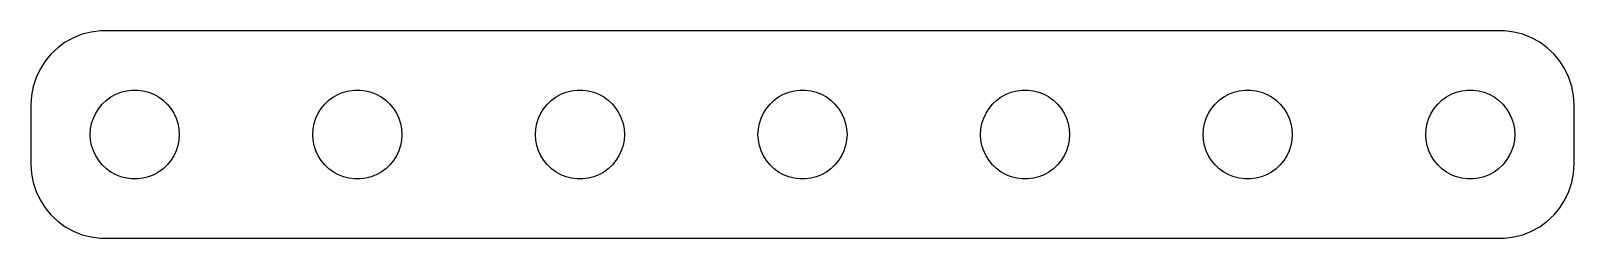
# Model space of a CAD drawing. Header units: metres. Extents: x -52 to 52, y -7 to 7.
import ezdxf

# ---------------------------------------------------------------- set-up
doc = ezdxf.new("R2010")
doc.units = ezdxf.units.M

msp = doc.modelspace()

# ---------------------------------------------------------------- linework, layer by layer
for p, q in [((-49.1289, 6.52412), (-49.6791, 6.22163)), ((-48.5451, 6.75528), (-49.1289, 6.52412)), ((-47.9369, 6.91142), (-48.5451, 6.75528)), ((-47.3139, 6.99013), (-47.9369, 6.91142)), ((47.3139, 6.99013), (-47.3139, 6.99013)), ((47.9369, 6.91142), (47.3139, 6.99013)), ((48.5451, 6.75528), (47.9369, 6.91142)), ((49.1289, 6.52412), (48.5451, 6.75528)), ((49.6791, 6.22163), (49.1289, 6.52412)), ((-50.6448, 5.42273), (-51.0451, 4.93892)), ((-50.1871, 5.85255), (-50.6448, 5.42273)), ((-49.6791, 6.22163), (-50.1871, 5.85255)), ((50.1871, 5.85255), (49.6791, 6.22163)), ((50.6448, 5.42273), (50.1871, 5.85255)), ((51.0451, 4.93892), (50.6448, 5.42273)), ((-51.3815, 4.40877), (-51.6489, 3.84062)), ((-51.0451, 4.93892), (-51.3815, 4.40877)), ((51.3815, 4.40877), (51.0451, 4.93892)), ((51.6489, 3.84062), (51.3815, 4.40877)), ((-51.8429, 3.24344), (-51.9606, 2.62666)), ((-51.6489, 3.84062), (-51.8429, 3.24344)), ((51.8429, 3.24344), (51.6489, 3.84062)), ((51.9606, 2.62666), (51.8429, 3.24344)), ((-51.9606, 2.62666), (-52, 2)), ((-47.1869, 2.05363), (-46.9123, 2.31154)), ((-46.9123, 2.31154), (-46.6075, 2.53297)), ((-46.6075, 2.53297), (-46.2773, 2.71448)), ((-46.2773, 2.71448), (-45.927, 2.85316)), ((-45.927, 2.85316), (-45.5621, 2.94685)), ((-45.5621, 2.94685), (-45.1884, 2.99408)), ((-45.1884, 2.99408), (-44.8116, 2.99408)), ((-44.8116, 2.99408), (-44.4379, 2.94685)), ((-44.4379, 2.94685), (-44.0729, 2.85316)), ((-44.0729, 2.85316), (-43.7227, 2.71448)), ((-43.7227, 2.71448), (-43.3925, 2.53297)), ((-43.3925, 2.53297), (-43.0877, 2.31154)), ((-43.0877, 2.31154), (-42.8131, 2.05363)), ((-32.1869, 2.05363), (-31.9123, 2.31154)), ((-31.9123, 2.31154), (-31.6075, 2.53297)), ((-31.6075, 2.53297), (-31.2773, 2.71448)), ((-31.2773, 2.71448), (-30.927, 2.85316)), ((-30.927, 2.85316), (-30.5621, 2.94685)), ((-30.5621, 2.94685), (-30.1884, 2.99408)), ((-30.1884, 2.99408), (-29.8116, 2.99408)), ((-29.8116, 2.99408), (-29.4379, 2.94685)), ((-29.4379, 2.94685), (-29.0729, 2.85316)), ((-29.0729, 2.85316), (-28.7227, 2.71448)), ((-28.7227, 2.71448), (-28.3925, 2.53297)), ((-28.3925, 2.53297), (-28.0877, 2.31154)), ((-28.0877, 2.31154), (-27.8131, 2.05363)), ((-17.1869, 2.05363), (-16.9123, 2.31154)), ((-16.9123, 2.31154), (-16.6075, 2.53297)), ((-16.6075, 2.53297), (-16.2773, 2.71448)), ((-16.2773, 2.71448), (-15.927, 2.85316)), ((-15.927, 2.85316), (-15.5621, 2.94685)), ((-15.5621, 2.94685), (-15.1884, 2.99408)), ((-15.1884, 2.99408), (-14.8116, 2.99408)), ((-14.8116, 2.99408), (-14.4379, 2.94685)), ((-14.4379, 2.94685), (-14.0729, 2.85316)), ((-14.0729, 2.85316), (-13.7227, 2.71448)), ((-13.7227, 2.71448), (-13.3925, 2.53297)), ((-13.3925, 2.53297), (-13.0877, 2.31154)), ((-13.0877, 2.31154), (-12.8131, 2.05363)), ((-2.1869, 2.05363), (-1.91226, 2.31154)), ((-1.91226, 2.31154), (-1.60747, 2.53297)), ((-1.60747, 2.53297), (-1.27733, 2.71448)), ((-1.27733, 2.71448), (-0.927048, 2.85316)), ((-0.927048, 2.85316), (-0.562134, 2.94685)), ((-0.562134, 2.94685), (-0.18837, 2.99408)), ((-0.18837, 2.99408), (0.18837, 2.99408)), ((0.18837, 2.99408), (0.562134, 2.94685)), ((0.562134, 2.94685), (0.927048, 2.85316)), ((0.927048, 2.85316), (1.27733, 2.71448)), ((1.27733, 2.71448), (1.60747, 2.53297)), ((1.60747, 2.53297), (1.91226, 2.31154)), ((1.91226, 2.31154), (2.1869, 2.05363)), ((12.8131, 2.05363), (13.0877, 2.31154)), ((13.0877, 2.31154), (13.3925, 2.53297)), ((13.3925, 2.53297), (13.7227, 2.71448)), ((13.7227, 2.71448), (14.0729, 2.85316)), ((14.0729, 2.85316), (14.4379, 2.94685)), ((14.4379, 2.94685), (14.8116, 2.99408)), ((14.8116, 2.99408), (15.1884, 2.99408)), ((15.1884, 2.99408), (15.5621, 2.94685)), ((15.5621, 2.94685), (15.927, 2.85316)), ((15.927, 2.85316), (16.2773, 2.71448)), ((16.2773, 2.71448), (16.6075, 2.53297)), ((16.6075, 2.53297), (16.9123, 2.31154)), ((16.9123, 2.31154), (17.1869, 2.05363)), ((27.8131, 2.05363), (28.0877, 2.31154)), ((28.0877, 2.31154), (28.3925, 2.53297)), ((28.3925, 2.53297), (28.7227, 2.71448)), ((28.7227, 2.71448), (29.0729, 2.85316)), ((29.0729, 2.85316), (29.4379, 2.94685)), ((29.4379, 2.94685), (29.8116, 2.99408)), ((29.8116, 2.99408), (30.1884, 2.99408)), ((30.1884, 2.99408), (30.5621, 2.94685)), ((30.5621, 2.94685), (30.927, 2.85316)), ((30.927, 2.85316), (31.2773, 2.71448)), ((31.2773, 2.71448), (31.6075, 2.53297)), ((31.6075, 2.53297), (31.9123, 2.31154)), ((31.9123, 2.31154), (32.1869, 2.05363)), ((42.8131, 2.05363), (43.0877, 2.31154)), ((43.0877, 2.31154), (43.3925, 2.53297)), ((43.3925, 2.53297), (43.7227, 2.71448)), ((43.7227, 2.71448), (44.0729, 2.85316)), ((44.0729, 2.85316), (44.4379, 2.94685)), ((44.4379, 2.94685), (44.8116, 2.99408)), ((44.8116, 2.99408), (45.1884, 2.99408)), ((45.1884, 2.99408), (45.5621, 2.94685)), ((45.5621, 2.94685), (45.927, 2.85316)), ((45.927, 2.85316), (46.2773, 2.71448)), ((46.2773, 2.71448), (46.6075, 2.53297)), ((46.6075, 2.53297), (46.9123, 2.31154)), ((46.9123, 2.31154), (47.1869, 2.05363)), ((52, 2), (51.9606, 2.62666)), ((-52, 2), (-52, -2)), ((-47.9057, 0.746063), (-47.7893, 1.10437)), ((-47.7893, 1.10437), (-47.6289, 1.44525)), ((-47.6289, 1.44525), (-47.427, 1.76335)), ((-47.427, 1.76335), (-47.1869, 2.05363)), ((-42.8131, 2.05363), (-42.5729, 1.76335)), ((-42.5729, 1.76335), (-42.3711, 1.44525)), ((-42.3711, 1.44525), (-42.2107, 1.10437)), ((-42.2107, 1.10437), (-42.0942, 0.746063)), ((-32.9057, 0.746063), (-32.7893, 1.10437)), ((-32.7893, 1.10437), (-32.6289, 1.44525)), ((-32.6289, 1.44525), (-32.427, 1.76335)), ((-32.427, 1.76335), (-32.1869, 2.05363)), ((-27.8131, 2.05363), (-27.5729, 1.76335)), ((-27.5729, 1.76335), (-27.3711, 1.44525)), ((-27.3711, 1.44525), (-27.2107, 1.10437)), ((-27.2107, 1.10437), (-27.0942, 0.746063)), ((-17.9057, 0.746063), (-17.7893, 1.10437)), ((-17.7893, 1.10437), (-17.6289, 1.44525)), ((-17.6289, 1.44525), (-17.427, 1.76335)), ((-17.427, 1.76335), (-17.1869, 2.05363)), ((-12.8131, 2.05363), (-12.5729, 1.76335)), ((-12.5729, 1.76335), (-12.3711, 1.44525)), ((-12.3711, 1.44525), (-12.2107, 1.10437)), ((-12.2107, 1.10437), (-12.0942, 0.746063)), ((-2.90575, 0.746063), (-2.78932, 1.10437)), ((-2.78932, 1.10437), (-2.62891, 1.44525)), ((-2.62891, 1.44525), (-2.42705, 1.76335)), ((-2.42705, 1.76335), (-2.1869, 2.05363)), ((2.1869, 2.05363), (2.42705, 1.76335)), ((2.42705, 1.76335), (2.62891, 1.44525)), ((2.62891, 1.44525), (2.78932, 1.10437)), ((2.78932, 1.10437), (2.90575, 0.746063)), ((12.0942, 0.746063), (12.2107, 1.10437)), ((12.2107, 1.10437), (12.3711, 1.44525)), ((12.3711, 1.44525), (12.5729, 1.76335)), ((12.5729, 1.76335), (12.8131, 2.05363)), ((17.1869, 2.05363), (17.427, 1.76335)), ((17.427, 1.76335), (17.6289, 1.44525)), ((17.6289, 1.44525), (17.7893, 1.10437)), ((17.7893, 1.10437), (17.9057, 0.746063)), ((27.0942, 0.746063), (27.2107, 1.10437)), ((27.2107, 1.10437), (27.3711, 1.44525)), ((27.3711, 1.44525), (27.5729, 1.76335)), ((27.5729, 1.76335), (27.8131, 2.05363)), ((32.1869, 2.05363), (32.427, 1.76335)), ((32.427, 1.76335), (32.6289, 1.44525)), ((32.6289, 1.44525), (32.7893, 1.10437)), ((32.7893, 1.10437), (32.9057, 0.746063)), ((42.0942, 0.746063), (42.2107, 1.10437)), ((42.2107, 1.10437), (42.3711, 1.44525)), ((42.3711, 1.44525), (42.5729, 1.76335)), ((42.5729, 1.76335), (42.8131, 2.05363)), ((47.1869, 2.05363), (47.427, 1.76335)), ((47.427, 1.76335), (47.6289, 1.44525)), ((47.6289, 1.44525), (47.7893, 1.10437)), ((47.7893, 1.10437), (47.9057, 0.746063)), ((52, -2), (52, 2)), ((-48, 0), (-47.9763, 0.375992)), ((-47.9763, -0.375992), (-48, 0)), ((-47.9763, 0.375992), (-47.9057, 0.746063)), ((-42.0942, 0.746063), (-42.0237, 0.375992)), ((-42.0237, 0.375992), (-42, 0)), ((-42, 0), (-42.0237, -0.375992)), ((-33, 0), (-32.9763, 0.375992)), ((-32.9763, -0.375992), (-33, 0)), ((-32.9763, 0.375992), (-32.9057, 0.746063)), ((-27.0942, 0.746063), (-27.0237, 0.375992)), ((-27.0237, 0.375992), (-27, 0)), ((-27, 0), (-27.0237, -0.375992)), ((-18, 0), (-17.9763, 0.375992)), ((-17.9763, -0.375992), (-18, 0)), ((-17.9763, 0.375992), (-17.9057, 0.746063)), ((-12.0942, 0.746063), (-12.0237, 0.375992)), ((-12.0237, 0.375992), (-12, 0)), ((-12, 0), (-12.0237, -0.375992)), ((-3, 0), (-2.97633, 0.375992)), ((-2.97633, -0.375992), (-3, 0)), ((-2.97633, 0.375992), (-2.90575, 0.746063)), ((2.90575, 0.746063), (2.97633, 0.375992)), ((2.97633, 0.375992), (3, 0)), ((3, 0), (2.97633, -0.375992)), ((12, 0), (12.0237, 0.375992)), ((12.0237, -0.375992), (12, 0)), ((12.0237, 0.375992), (12.0942, 0.746063)), ((17.9057, 0.746063), (17.9763, 0.375992)), ((17.9763, 0.375992), (18, 0)), ((18, 0), (17.9763, -0.375992)), ((27, 0), (27.0237, 0.375992)), ((27.0237, -0.375992), (27, 0)), ((27.0237, 0.375992), (27.0942, 0.746063)), ((32.9057, 0.746063), (32.9763, 0.375992)), ((32.9763, 0.375992), (33, 0)), ((33, 0), (32.9763, -0.375992)), ((42, 0), (42.0237, 0.375992)), ((42.0237, -0.375992), (42, 0)), ((42.0237, 0.375992), (42.0942, 0.746063)), ((47.9057, 0.746063), (47.9763, 0.375992)), ((47.9763, 0.375992), (48, 0)), ((48, 0), (47.9763, -0.375992)), ((-47.9057, -0.746063), (-47.9763, -0.375992)), ((-47.7893, -1.10437), (-47.9057, -0.746063)), ((-42.0942, -0.746063), (-42.2107, -1.10437)), ((-42.0237, -0.375992), (-42.0942, -0.746063)), ((-32.9057, -0.746063), (-32.9763, -0.375992)), ((-32.7893, -1.10437), (-32.9057, -0.746063)), ((-27.0942, -0.746063), (-27.2107, -1.10437)), ((-27.0237, -0.375992), (-27.0942, -0.746063)), ((-17.9057, -0.746063), (-17.9763, -0.375992)), ((-17.7893, -1.10437), (-17.9057, -0.746063)), ((-12.0942, -0.746063), (-12.2107, -1.10437)), ((-12.0237, -0.375992), (-12.0942, -0.746063)), ((-2.90575, -0.746063), (-2.97633, -0.375992)), ((-2.78932, -1.10437), (-2.90575, -0.746063)), ((2.90575, -0.746063), (2.78932, -1.10437)), ((2.97633, -0.375992), (2.90575, -0.746063)), ((12.0942, -0.746063), (12.0237, -0.375992)), ((12.2107, -1.10437), (12.0942, -0.746063)), ((17.9057, -0.746063), (17.7893, -1.10437)), ((17.9763, -0.375992), (17.9057, -0.746063)), ((27.0942, -0.746063), (27.0237, -0.375992)), ((27.2107, -1.10437), (27.0942, -0.746063)), ((32.9057, -0.746063), (32.7893, -1.10437)), ((32.9763, -0.375992), (32.9057, -0.746063)), ((42.0942, -0.746063), (42.0237, -0.375992)), ((42.2107, -1.10437), (42.0942, -0.746063)), ((47.9057, -0.746063), (47.7893, -1.10437)), ((47.9763, -0.375992), (47.9057, -0.746063)), ((-52, -2), (-51.9606, -2.62666)), ((-47.6289, -1.44525), (-47.7893, -1.10437)), ((-47.427, -1.76335), (-47.6289, -1.44525)), ((-47.1869, -2.05363), (-47.427, -1.76335)), ((-46.9123, -2.31154), (-47.1869, -2.05363)), ((-42.8131, -2.05363), (-43.0877, -2.31154)), ((-42.5729, -1.76335), (-42.8131, -2.05363)), ((-42.3711, -1.44525), (-42.5729, -1.76335)), ((-42.2107, -1.10437), (-42.3711, -1.44525)), ((-32.6289, -1.44525), (-32.7893, -1.10437)), ((-32.427, -1.76335), (-32.6289, -1.44525)), ((-32.1869, -2.05363), (-32.427, -1.76335)), ((-31.9123, -2.31154), (-32.1869, -2.05363)), ((-27.8131, -2.05363), (-28.0877, -2.31154)), ((-27.5729, -1.76335), (-27.8131, -2.05363)), ((-27.3711, -1.44525), (-27.5729, -1.76335)), ((-27.2107, -1.10437), (-27.3711, -1.44525)), ((-17.6289, -1.44525), (-17.7893, -1.10437)), ((-17.427, -1.76335), (-17.6289, -1.44525)), ((-17.1869, -2.05363), (-17.427, -1.76335)), ((-16.9123, -2.31154), (-17.1869, -2.05363)), ((-12.8131, -2.05363), (-13.0877, -2.31154)), ((-12.5729, -1.76335), (-12.8131, -2.05363)), ((-12.3711, -1.44525), (-12.5729, -1.76335)), ((-12.2107, -1.10437), (-12.3711, -1.44525)), ((-2.62891, -1.44525), (-2.78932, -1.10437)), ((-2.42705, -1.76335), (-2.62891, -1.44525)), ((-2.1869, -2.05363), (-2.42705, -1.76335)), ((-1.91226, -2.31154), (-2.1869, -2.05363)), ((2.1869, -2.05363), (1.91226, -2.31154)), ((2.42705, -1.76335), (2.1869, -2.05363)), ((2.62891, -1.44525), (2.42705, -1.76335)), ((2.78932, -1.10437), (2.62891, -1.44525)), ((12.3711, -1.44525), (12.2107, -1.10437)), ((12.5729, -1.76335), (12.3711, -1.44525)), ((12.8131, -2.05363), (12.5729, -1.76335)), ((13.0877, -2.31154), (12.8131, -2.05363)), ((17.1869, -2.05363), (16.9123, -2.31154)), ((17.427, -1.76335), (17.1869, -2.05363)), ((17.6289, -1.44525), (17.427, -1.76335)), ((17.7893, -1.10437), (17.6289, -1.44525)), ((27.3711, -1.44525), (27.2107, -1.10437)), ((27.5729, -1.76335), (27.3711, -1.44525)), ((27.8131, -2.05363), (27.5729, -1.76335)), ((28.0877, -2.31154), (27.8131, -2.05363)), ((32.1869, -2.05363), (31.9123, -2.31154)), ((32.427, -1.76335), (32.1869, -2.05363)), ((32.6289, -1.44525), (32.427, -1.76335)), ((32.7893, -1.10437), (32.6289, -1.44525)), ((42.3711, -1.44525), (42.2107, -1.10437)), ((42.5729, -1.76335), (42.3711, -1.44525)), ((42.8131, -2.05363), (42.5729, -1.76335)), ((43.0877, -2.31154), (42.8131, -2.05363)), ((47.1869, -2.05363), (46.9123, -2.31154)), ((47.427, -1.76335), (47.1869, -2.05363)), ((47.6289, -1.44525), (47.427, -1.76335)), ((47.7893, -1.10437), (47.6289, -1.44525)), ((51.9606, -2.62666), (52, -2)), ((-51.9606, -2.62666), (-51.8429, -3.24344)), ((-46.6075, -2.53297), (-46.9123, -2.31154)), ((-46.2773, -2.71448), (-46.6075, -2.53297)), ((-45.927, -2.85316), (-46.2773, -2.71448)), ((-45.5621, -2.94685), (-45.927, -2.85316)), ((-45.1884, -2.99408), (-45.5621, -2.94685)), ((-44.8116, -2.99408), (-45.1884, -2.99408)), ((-44.4379, -2.94685), (-44.8116, -2.99408)), ((-44.0729, -2.85316), (-44.4379, -2.94685)), ((-43.7227, -2.71448), (-44.0729, -2.85316)), ((-43.3925, -2.53297), (-43.7227, -2.71448)), ((-43.0877, -2.31154), (-43.3925, -2.53297)), ((-31.6075, -2.53297), (-31.9123, -2.31154)), ((-31.2773, -2.71448), (-31.6075, -2.53297)), ((-30.927, -2.85316), (-31.2773, -2.71448)), ((-30.5621, -2.94685), (-30.927, -2.85316)), ((-30.1884, -2.99408), (-30.5621, -2.94685)), ((-29.8116, -2.99408), (-30.1884, -2.99408)), ((-29.4379, -2.94685), (-29.8116, -2.99408)), ((-29.0729, -2.85316), (-29.4379, -2.94685)), ((-28.7227, -2.71448), (-29.0729, -2.85316)), ((-28.3925, -2.53297), (-28.7227, -2.71448)), ((-28.0877, -2.31154), (-28.3925, -2.53297)), ((-16.6075, -2.53297), (-16.9123, -2.31154)), ((-16.2773, -2.71448), (-16.6075, -2.53297)), ((-15.927, -2.85316), (-16.2773, -2.71448)), ((-15.5621, -2.94685), (-15.927, -2.85316)), ((-15.1884, -2.99408), (-15.5621, -2.94685)), ((-14.8116, -2.99408), (-15.1884, -2.99408)), ((-14.4379, -2.94685), (-14.8116, -2.99408)), ((-14.0729, -2.85316), (-14.4379, -2.94685)), ((-13.7227, -2.71448), (-14.0729, -2.85316)), ((-13.3925, -2.53297), (-13.7227, -2.71448)), ((-13.0877, -2.31154), (-13.3925, -2.53297)), ((-1.60747, -2.53297), (-1.91226, -2.31154)), ((-1.27733, -2.71448), (-1.60747, -2.53297)), ((-0.927048, -2.85316), (-1.27733, -2.71448)), ((-0.562134, -2.94685), (-0.927048, -2.85316)), ((-0.18837, -2.99408), (-0.562134, -2.94685)), ((0.18837, -2.99408), (-0.18837, -2.99408)), ((0.562134, -2.94685), (0.18837, -2.99408)), ((0.927048, -2.85316), (0.562134, -2.94685)), ((1.27733, -2.71448), (0.927048, -2.85316)), ((1.60747, -2.53297), (1.27733, -2.71448)), ((1.91226, -2.31154), (1.60747, -2.53297)), ((13.3925, -2.53297), (13.0877, -2.31154)), ((13.7227, -2.71448), (13.3925, -2.53297)), ((14.0729, -2.85316), (13.7227, -2.71448)), ((14.4379, -2.94685), (14.0729, -2.85316)), ((14.8116, -2.99408), (14.4379, -2.94685)), ((15.1884, -2.99408), (14.8116, -2.99408)), ((15.5621, -2.94685), (15.1884, -2.99408)), ((15.927, -2.85316), (15.5621, -2.94685)), ((16.2773, -2.71448), (15.927, -2.85316)), ((16.6075, -2.53297), (16.2773, -2.71448)), ((16.9123, -2.31154), (16.6075, -2.53297)), ((28.3925, -2.53297), (28.0877, -2.31154)), ((28.7227, -2.71448), (28.3925, -2.53297)), ((29.0729, -2.85316), (28.7227, -2.71448)), ((29.4379, -2.94685), (29.0729, -2.85316)), ((29.8116, -2.99408), (29.4379, -2.94685)), ((30.1884, -2.99408), (29.8116, -2.99408)), ((30.5621, -2.94685), (30.1884, -2.99408)), ((30.927, -2.85316), (30.5621, -2.94685)), ((31.2773, -2.71448), (30.927, -2.85316)), ((31.6075, -2.53297), (31.2773, -2.71448)), ((31.9123, -2.31154), (31.6075, -2.53297)), ((43.3925, -2.53297), (43.0877, -2.31154)), ((43.7227, -2.71448), (43.3925, -2.53297)), ((44.0729, -2.85316), (43.7227, -2.71448)), ((44.4379, -2.94685), (44.0729, -2.85316)), ((44.8116, -2.99408), (44.4379, -2.94685)), ((45.1884, -2.99408), (44.8116, -2.99408)), ((45.5621, -2.94685), (45.1884, -2.99408)), ((45.927, -2.85316), (45.5621, -2.94685)), ((46.2773, -2.71448), (45.927, -2.85316)), ((46.6075, -2.53297), (46.2773, -2.71448)), ((46.9123, -2.31154), (46.6075, -2.53297)), ((51.8429, -3.24344), (51.9606, -2.62666)), ((-51.8429, -3.24344), (-51.6489, -3.84062)), ((-51.6489, -3.84062), (-51.3815, -4.40877)), ((51.3815, -4.40877), (51.6489, -3.84062)), ((51.6489, -3.84062), (51.8429, -3.24344)), ((-51.3815, -4.40877), (-51.0451, -4.93892)), ((-51.0451, -4.93892), (-50.6448, -5.42273)), ((50.6448, -5.42273), (51.0451, -4.93892)), ((51.0451, -4.93892), (51.3815, -4.40877)), ((-50.6448, -5.42273), (-50.1871, -5.85255)), ((-50.1871, -5.85255), (-49.6791, -6.22163)), ((-49.6791, -6.22163), (-49.1289, -6.52412)), ((49.1289, -6.52412), (49.6791, -6.22163)), ((49.6791, -6.22163), (50.1871, -5.85255)), ((50.1871, -5.85255), (50.6448, -5.42273)), ((-49.1289, -6.52412), (-48.5451, -6.75528)), ((-48.5451, -6.75528), (-47.9369, -6.91142)), ((-47.9369, -6.91142), (-47.3139, -6.99013)), ((-47.3139, -6.99013), (47.3139, -6.99013)), ((47.3139, -6.99013), (47.9369, -6.91142)), ((47.9369, -6.91142), (48.5451, -6.75528)), ((48.5451, -6.75528), (49.1289, -6.52412))]:
    msp.add_line(p, q)

doc.saveas('drawing.dxf')
